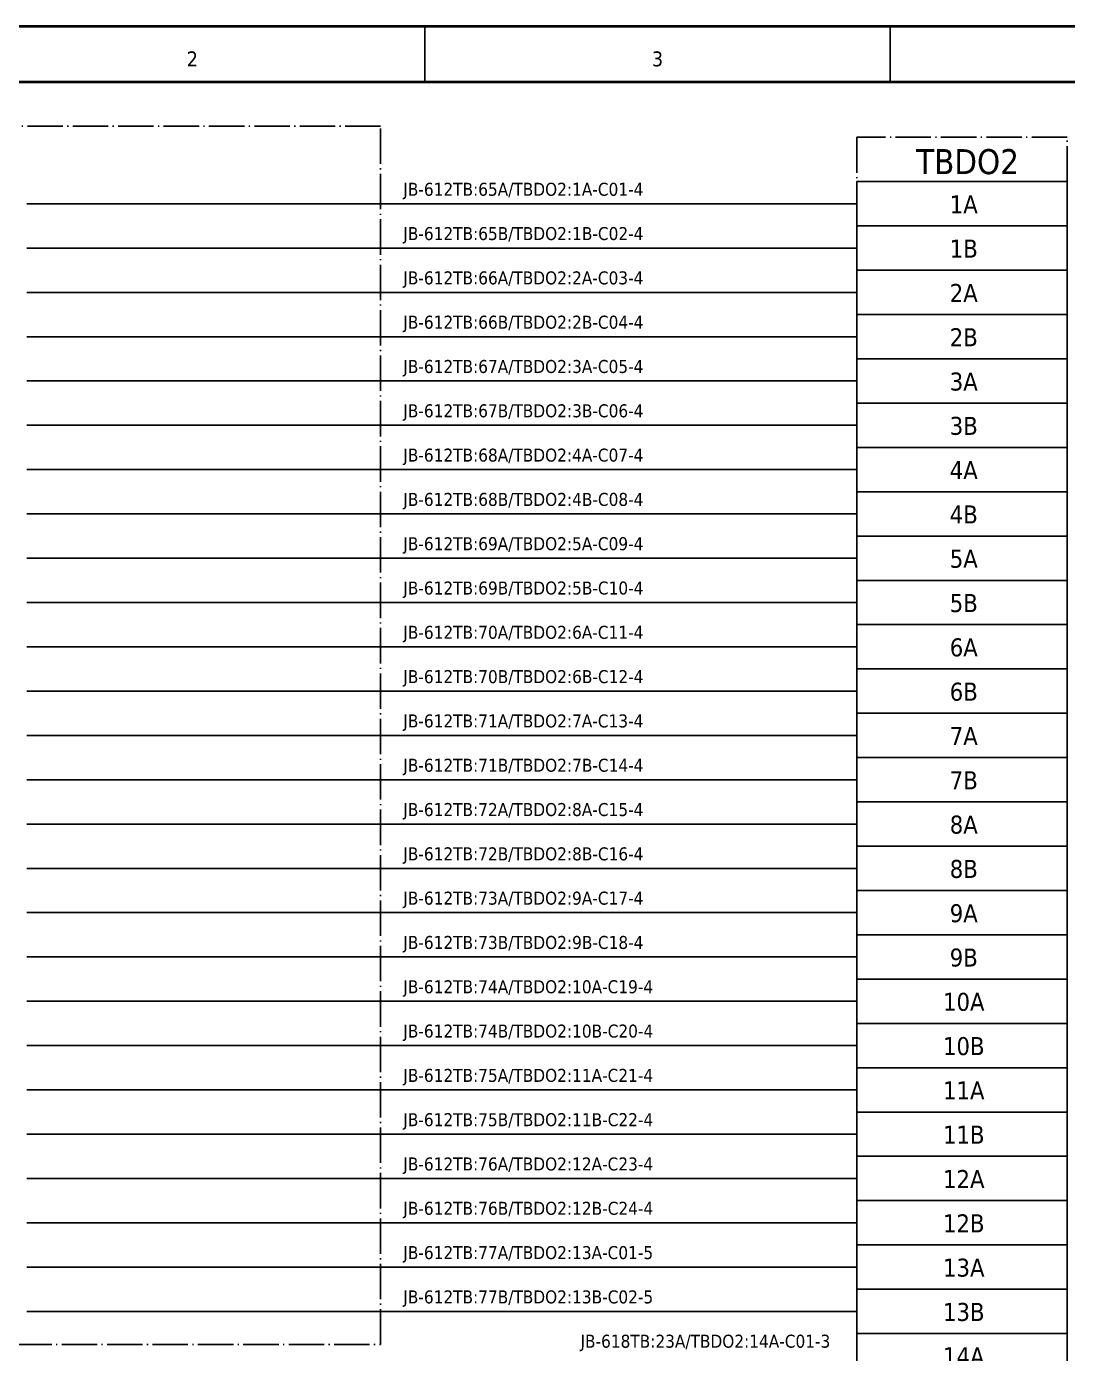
# Model space of a CAD drawing. Header units: millimetres. Extents: x 0 to 1792788, y -13 to 262234.
# Drawn here: x 90 to 184, y 177.2 to 297 of the extents above; entities that cross this region are included whole.
import ezdxf
from ezdxf.enums import TextEntityAlignment as Align

# ---------------------------------------------------------------- set-up
doc = ezdxf.new("R2010")
doc.units = ezdxf.units.MM
doc.linetypes.add('EPL_DASHDOT', pattern=[1, 0.8, -0.1, 0, -0.1])
for name, color, linetype, lineweight in [('EPLAN108', 5, 'Continuous', 35), ('EPLAN201', 7, 'Continuous', 35), ('EPLAN300', 5, 'Continuous', 25), ('EPLAN307', 134, 'EPL_DASHDOT', 25), ('EPLAN311', 7, 'Continuous', 25), ('EPLAN400', 5, 'Continuous', 35), ('EPLAN405', 7, 'Continuous', 25), ('EPLAN421', 5, 'Continuous', 35), ('EPLAN433', 251, 'Continuous', 35), ('EPLAN451', 7, 'Continuous', 35), ('EPLAN452', 7, 'Continuous', 35), ('EPLAN453', 7, 'Continuous', 35), ('EPLAN500', 7, 'Continuous', 35), ('EPLAN501', 7, 'Continuous', 35), ('EPLAN502', 7, 'Continuous', 35), ('EPLAN503', 7, 'Continuous', 35), ('EPLAN504', 7, 'Continuous', 35)]:
    doc.layers.add(name, color=color, linetype=linetype, lineweight=lineweight)
doc.styles.add('Tahoma', font='')
doc.styles.get('Tahoma').set_extended_font_data('Tahoma')

# ---------------------------------------------------------------- blocks, each defined once
blk = doc.blocks.new('EPLFRAME')
at = {"layer": 'EPLAN201', "linetype": 'Continuous', "lineweight": 25, "ltscale": 4}
for p, q in [((126, 297), (126, 292)), ((168, 297), (168, 292))]:
    blk.add_line(p, q, dxfattribs=at)
at = {"layer": 'EPLAN201', "linetype": 'Continuous', "lineweight": 35, "ltscale": 4}
blk.add_line((0, 292), (420, 292), dxfattribs=at)
blk.add_lwpolyline([(0, 0), (420, 0), (420, 297), (0, 297)], close=True, dxfattribs=at)
at = {"layer": 'EPLAN451', "color": 7, "style": 'Tahoma'}
for tag, p, height in [('14_10014', (101, 12), 2.26), ('14_10015', (185, 12), 2.26), ('14_10011', (101, 5), 2.26), ('14_10013', (332, 5), 1.63), ('14_10151', (73, 1), 1.63), ('14_10300', (415, 1), 1.63)]:
    blk.add_attdef(tag, p, '', height=height, dxfattribs=at)
blk.add_attdef('4_25020', text='', height=1.63, dxfattribs=at).set_placement((413, 1), align=Align.RIGHT)
at = {"layer": 'EPLAN452', "color": 7, "style": 'Tahoma'}
for tag, p, height in [('4_11041', (1, 17), 2.26), ('4_11071[1]', (1, 13), 1.63), ('4_11074[1]', (21, 13), 1.63), ('4_11070[1]', (41, 13), 1.63), ('4_11024', (73, 13), 1.63), ('4_20132_1001', (374, 13), 1.63), ('4_11011', (231, 12), 2.26), ('4_11030', (301, 12), 2.26), ('4_11071[2]', (1, 9), 1.63), ('4_11074[2]', (21, 9), 1.63), ('4_11070[2]', (41, 9), 1.63), ('4_11022', (73, 9), 1.63), ('4_20134_1001', (374, 9), 1.63), ('4_11071[3]', (1, 5), 1.63), ('4_11074[3]', (21, 5), 1.63), ('4_11070[3]', (41, 5), 1.63), ('4_11080', (73, 5), 1.63), ('4_11059', (301, 5), 1.63)]:
    blk.add_attdef(tag, p, '', height=height, dxfattribs=at)
for tag, height, p in [('4_11040', 2.26, (419, 17)), ('4_11000', 1.63, (419, 5)), ('4_11085', 1.63, (141, 1)), ('4_11086', 1.63, (183, 1))]:
    blk.add_attdef(tag, text='', height=height, dxfattribs=at).set_placement(p, align=Align.RIGHT)
at = {"layer": 'EPLAN453', "color": 7, "style": 'Tahoma'}
for tag, p in [('53_19005_1', (21, 293)), ('53_19005', (63, 293)), ('53_19005_8', (105, 293)), ('53_19005_6', (147, 293)), ('53_19005_7', (189, 293)), ('53_19005_9', (231, 293)), ('53_19005_3', (273, 293)), ('53_19005_2', (315, 293)), ('53_19005_4', (357, 293)), ('53_19005_5', (399, 293))]:
    blk.add_attdef(tag, text='', height=1.35, dxfattribs=at).set_placement(p, align=Align.BOTTOM_CENTER)
blk = doc.blocks.new('EPLSYM_LibrarySPECIAL_en_US_Symbol427_Variant5_Placement1')
at = {"layer": 'EPLAN421', "color": 5, "style": 'Tahoma'}
for tag, p in [('17_20029[1]', (-0.9525, 3.335)), ('17_20029[2]', (20.0025, 3.335))]:
    blk.add_attdef(tag, text='', height=1.1739, dxfattribs=at).set_placement(p, align=Align.BOTTOM_RIGHT)
at = {"layer": 'EPLAN433', "color": 251, "style": 'Tahoma'}
blk.add_attdef('17_20406_1', text='', height=1.6254, dxfattribs=at).set_placement((0.9525, 1.5875), align=Align.BOTTOM_RIGHT)
blk.add_attdef('17_20406', text='', height=1.6254, dxfattribs=at).set_placement((0.9525, 1.5875), align=Align.BOTTOM_LEFT)
blk = doc.blocks.new('EPLSYM_LibrarySPECIAL_en_US_Symbol427_Variant5_Placement1_1')
at = {"layer": 'EPLAN421', "color": 5, "style": 'Tahoma'}
for tag, p in [('17_20029[1]', (-0.9525, 3.335)), ('17_20029[2]', (20.0025, 3.335))]:
    blk.add_attdef(tag, text='', height=1.1739, dxfattribs=at).set_placement(p, align=Align.BOTTOM_RIGHT)
at = {"layer": 'EPLAN433', "color": 251, "style": 'Tahoma'}
blk.add_attdef('17_20406_1', text='', height=1.6254, dxfattribs=at).set_placement((0.9525, 1.5875), align=Align.BOTTOM_RIGHT)
blk.add_attdef('17_20406', text='', height=1.6254, dxfattribs=at).set_placement((0.9525, 1.5875), align=Align.BOTTOM_LEFT)
blk = doc.blocks.new('EPLSYM_LibrarySPECIAL_en_US_Symbol427_Variant5_Placement1_2')
at = {"layer": 'EPLAN421', "color": 5, "style": 'Tahoma'}
for tag, p in [('17_20029[1]', (-0.9525, 3.335)), ('17_20029[2]', (20.0025, 3.335))]:
    blk.add_attdef(tag, text='', height=1.1739, dxfattribs=at).set_placement(p, align=Align.BOTTOM_RIGHT)
at = {"layer": 'EPLAN433', "color": 251, "style": 'Tahoma'}
blk.add_attdef('17_20406_1', text='', height=1.6254, dxfattribs=at).set_placement((0.9525, 1.5875), align=Align.BOTTOM_RIGHT)
blk.add_attdef('17_20406', text='', height=1.6254, dxfattribs=at).set_placement((0.9525, 1.5875), align=Align.BOTTOM_LEFT)
blk = doc.blocks.new('EPLSYM_LibrarySPECIAL_en_US_Symbol427_Variant5_Placement1_3')
at = {"layer": 'EPLAN421', "color": 5, "style": 'Tahoma'}
for tag, p in [('17_20029[1]', (-0.9525, 3.335)), ('17_20029[2]', (20.0025, 3.335))]:
    blk.add_attdef(tag, text='', height=1.1739, dxfattribs=at).set_placement(p, align=Align.BOTTOM_RIGHT)
at = {"layer": 'EPLAN433', "color": 251, "style": 'Tahoma'}
blk.add_attdef('17_20406_1', text='', height=1.6254, dxfattribs=at).set_placement((0.9525, 1.5875), align=Align.BOTTOM_RIGHT)
blk.add_attdef('17_20406', text='', height=1.6254, dxfattribs=at).set_placement((0.9525, 1.5875), align=Align.BOTTOM_LEFT)
blk = doc.blocks.new('EPLSYM_LibrarySPECIAL_en_US_Symbol427_Variant5_Placement1_4')
at = {"layer": 'EPLAN421', "color": 5, "style": 'Tahoma'}
for tag, p in [('17_20029[1]', (-0.9525, 3.335)), ('17_20029[2]', (20.0025, 3.335))]:
    blk.add_attdef(tag, text='', height=1.1739, dxfattribs=at).set_placement(p, align=Align.BOTTOM_RIGHT)
at = {"layer": 'EPLAN433', "color": 251, "style": 'Tahoma'}
blk.add_attdef('17_20406_1', text='', height=1.6254, dxfattribs=at).set_placement((0.9525, 1.5875), align=Align.BOTTOM_RIGHT)
blk.add_attdef('17_20406', text='', height=1.6254, dxfattribs=at).set_placement((0.9525, 1.5875), align=Align.BOTTOM_LEFT)
blk = doc.blocks.new('EPLSYM_LibrarySPECIAL_en_US_Symbol427_Variant5_Placement1_5')
at = {"layer": 'EPLAN421', "color": 5, "style": 'Tahoma'}
for tag, p in [('17_20029[1]', (-0.9525, 3.335)), ('17_20029[2]', (20.0025, 3.335))]:
    blk.add_attdef(tag, text='', height=1.1739, dxfattribs=at).set_placement(p, align=Align.BOTTOM_RIGHT)
at = {"layer": 'EPLAN433', "color": 251, "style": 'Tahoma'}
blk.add_attdef('17_20406_1', text='', height=1.6254, dxfattribs=at).set_placement((0.9525, 1.5875), align=Align.BOTTOM_RIGHT)
blk.add_attdef('17_20406', text='', height=1.6254, dxfattribs=at).set_placement((0.9525, 1.5875), align=Align.BOTTOM_LEFT)
blk = doc.blocks.new('EPLSYM_LibrarySPECIAL_en_US_Symbol427_Variant5_Placement1_6')
at = {"layer": 'EPLAN421', "color": 5, "style": 'Tahoma'}
for tag, p in [('17_20029[1]', (-0.9525, 3.335)), ('17_20029[2]', (20.0025, 3.335))]:
    blk.add_attdef(tag, text='', height=1.1739, dxfattribs=at).set_placement(p, align=Align.BOTTOM_RIGHT)
at = {"layer": 'EPLAN433', "color": 251, "style": 'Tahoma'}
blk.add_attdef('17_20406_1', text='', height=1.6254, dxfattribs=at).set_placement((0.9525, 1.5875), align=Align.BOTTOM_RIGHT)
blk.add_attdef('17_20406', text='', height=1.6254, dxfattribs=at).set_placement((0.9525, 1.5875), align=Align.BOTTOM_LEFT)
blk = doc.blocks.new('EPLSYM_LibrarySPECIAL_en_US_Symbol427_Variant5_Placement1_7')
at = {"layer": 'EPLAN421', "color": 5, "style": 'Tahoma'}
for tag, p in [('17_20029[1]', (-0.9525, 3.335)), ('17_20029[2]', (20.0025, 3.335))]:
    blk.add_attdef(tag, text='', height=1.1739, dxfattribs=at).set_placement(p, align=Align.BOTTOM_RIGHT)
at = {"layer": 'EPLAN433', "color": 251, "style": 'Tahoma'}
blk.add_attdef('17_20406_1', text='', height=1.6254, dxfattribs=at).set_placement((0.9525, 1.5875), align=Align.BOTTOM_RIGHT)
blk.add_attdef('17_20406', text='', height=1.6254, dxfattribs=at).set_placement((0.9525, 1.5875), align=Align.BOTTOM_LEFT)
blk = doc.blocks.new('EPLSYM_LibrarySPECIAL_en_US_Symbol427_Variant5_Placement1_8')
at = {"layer": 'EPLAN421', "color": 5, "style": 'Tahoma'}
for tag, p in [('17_20029[1]', (-0.9525, 3.335)), ('17_20029[2]', (20.0025, 3.335))]:
    blk.add_attdef(tag, text='', height=1.1739, dxfattribs=at).set_placement(p, align=Align.BOTTOM_RIGHT)
at = {"layer": 'EPLAN433', "color": 251, "style": 'Tahoma'}
blk.add_attdef('17_20406_1', text='', height=1.6254, dxfattribs=at).set_placement((0.9525, 1.5875), align=Align.BOTTOM_RIGHT)
blk.add_attdef('17_20406', text='', height=1.6254, dxfattribs=at).set_placement((0.9525, 1.5875), align=Align.BOTTOM_LEFT)
blk = doc.blocks.new('EPLSYM_LibrarySPECIAL_en_US_Symbol427_Variant5_Placement1_9')
at = {"layer": 'EPLAN421', "color": 5, "style": 'Tahoma'}
for tag, p in [('17_20029[1]', (-0.9525, 3.335)), ('17_20029[2]', (20.0025, 3.335))]:
    blk.add_attdef(tag, text='', height=1.1739, dxfattribs=at).set_placement(p, align=Align.BOTTOM_RIGHT)
at = {"layer": 'EPLAN433', "color": 251, "style": 'Tahoma'}
blk.add_attdef('17_20406_1', text='', height=1.6254, dxfattribs=at).set_placement((0.9525, 1.5875), align=Align.BOTTOM_RIGHT)
blk.add_attdef('17_20406', text='', height=1.6254, dxfattribs=at).set_placement((0.9525, 1.5875), align=Align.BOTTOM_LEFT)
blk = doc.blocks.new('EPLSYM_LibrarySPECIAL_en_US_Symbol427_Variant5_Placement1_10')
at = {"layer": 'EPLAN421', "color": 5, "style": 'Tahoma'}
for tag, p in [('17_20029[1]', (-0.9525, 3.335)), ('17_20029[2]', (20.0025, 3.335))]:
    blk.add_attdef(tag, text='', height=1.1739, dxfattribs=at).set_placement(p, align=Align.BOTTOM_RIGHT)
at = {"layer": 'EPLAN433', "color": 251, "style": 'Tahoma'}
blk.add_attdef('17_20406_1', text='', height=1.6254, dxfattribs=at).set_placement((0.9525, 1.5875), align=Align.BOTTOM_RIGHT)
blk.add_attdef('17_20406', text='', height=1.6254, dxfattribs=at).set_placement((0.9525, 1.5875), align=Align.BOTTOM_LEFT)
blk = doc.blocks.new('EPLSYM_LibrarySPECIAL_en_US_Symbol427_Variant5_Placement1_11')
at = {"layer": 'EPLAN421', "color": 5, "style": 'Tahoma'}
for tag, p in [('17_20029[1]', (-0.9525, 3.335)), ('17_20029[2]', (20.0025, 3.335))]:
    blk.add_attdef(tag, text='', height=1.1739, dxfattribs=at).set_placement(p, align=Align.BOTTOM_RIGHT)
at = {"layer": 'EPLAN433', "color": 251, "style": 'Tahoma'}
blk.add_attdef('17_20406_1', text='', height=1.6254, dxfattribs=at).set_placement((0.9525, 1.5875), align=Align.BOTTOM_RIGHT)
blk.add_attdef('17_20406', text='', height=1.6254, dxfattribs=at).set_placement((0.9525, 1.5875), align=Align.BOTTOM_LEFT)
blk = doc.blocks.new('EPLSYM_LibrarySPECIAL_en_US_Symbol427_Variant5_Placement1_12')
at = {"layer": 'EPLAN421', "color": 5, "style": 'Tahoma'}
for tag, p in [('17_20029[1]', (-0.9525, 3.335)), ('17_20029[2]', (20.0025, 3.335))]:
    blk.add_attdef(tag, text='', height=1.1739, dxfattribs=at).set_placement(p, align=Align.BOTTOM_RIGHT)
at = {"layer": 'EPLAN433', "color": 251, "style": 'Tahoma'}
blk.add_attdef('17_20406_1', text='', height=1.6254, dxfattribs=at).set_placement((0.9525, 1.5875), align=Align.BOTTOM_RIGHT)
blk.add_attdef('17_20406', text='', height=1.6254, dxfattribs=at).set_placement((0.9525, 1.5875), align=Align.BOTTOM_LEFT)
blk = doc.blocks.new('EPLSYM_LibrarySPECIAL_en_US_Symbol427_Variant5_Placement1_13')
at = {"layer": 'EPLAN421', "color": 5, "style": 'Tahoma'}
for tag, p in [('17_20029[1]', (-0.9525, 3.335)), ('17_20029[2]', (20.0025, 3.335))]:
    blk.add_attdef(tag, text='', height=1.1739, dxfattribs=at).set_placement(p, align=Align.BOTTOM_RIGHT)
at = {"layer": 'EPLAN433', "color": 251, "style": 'Tahoma'}
blk.add_attdef('17_20406_1', text='', height=1.6254, dxfattribs=at).set_placement((0.9525, 1.5875), align=Align.BOTTOM_RIGHT)
blk.add_attdef('17_20406', text='', height=1.6254, dxfattribs=at).set_placement((0.9525, 1.5875), align=Align.BOTTOM_LEFT)
blk = doc.blocks.new('EPLSYM_LibrarySPECIAL_en_US_Symbol427_Variant5_Placement1_14')
at = {"layer": 'EPLAN421', "color": 5, "style": 'Tahoma'}
for tag, p in [('17_20029[1]', (-0.9525, 3.335)), ('17_20029[2]', (20.0025, 3.335))]:
    blk.add_attdef(tag, text='', height=1.1739, dxfattribs=at).set_placement(p, align=Align.BOTTOM_RIGHT)
at = {"layer": 'EPLAN433', "color": 251, "style": 'Tahoma'}
blk.add_attdef('17_20406_1', text='', height=1.6254, dxfattribs=at).set_placement((0.9525, 1.5875), align=Align.BOTTOM_RIGHT)
blk.add_attdef('17_20406', text='', height=1.6254, dxfattribs=at).set_placement((0.9525, 1.5875), align=Align.BOTTOM_LEFT)
blk = doc.blocks.new('EPLSYM_LibrarySPECIAL_en_US_Symbol427_Variant5_Placement1_15')
at = {"layer": 'EPLAN421', "color": 5, "style": 'Tahoma'}
for tag, p in [('17_20029[1]', (-0.9525, 3.335)), ('17_20029[2]', (20.0025, 3.335))]:
    blk.add_attdef(tag, text='', height=1.1739, dxfattribs=at).set_placement(p, align=Align.BOTTOM_RIGHT)
at = {"layer": 'EPLAN433', "color": 251, "style": 'Tahoma'}
blk.add_attdef('17_20406_1', text='', height=1.6254, dxfattribs=at).set_placement((0.9525, 1.5875), align=Align.BOTTOM_RIGHT)
blk.add_attdef('17_20406', text='', height=1.6254, dxfattribs=at).set_placement((0.9525, 1.5875), align=Align.BOTTOM_LEFT)
blk = doc.blocks.new('EPLSYM_LibrarySPECIAL_en_US_Symbol427_Variant5_Placement1_16')
at = {"layer": 'EPLAN421', "color": 5, "style": 'Tahoma'}
for tag, p in [('17_20029[1]', (-0.9525, 3.335)), ('17_20029[2]', (20.0025, 3.335))]:
    blk.add_attdef(tag, text='', height=1.1739, dxfattribs=at).set_placement(p, align=Align.BOTTOM_RIGHT)
at = {"layer": 'EPLAN433', "color": 251, "style": 'Tahoma'}
blk.add_attdef('17_20406_1', text='', height=1.6254, dxfattribs=at).set_placement((0.9525, 1.5875), align=Align.BOTTOM_RIGHT)
blk.add_attdef('17_20406', text='', height=1.6254, dxfattribs=at).set_placement((0.9525, 1.5875), align=Align.BOTTOM_LEFT)
blk = doc.blocks.new('EPLSYM_LibrarySPECIAL_en_US_Symbol427_Variant5_Placement1_17')
at = {"layer": 'EPLAN421', "color": 5, "style": 'Tahoma'}
for tag, p in [('17_20029[1]', (-0.9525, 3.335)), ('17_20029[2]', (20.0025, 3.335))]:
    blk.add_attdef(tag, text='', height=1.1739, dxfattribs=at).set_placement(p, align=Align.BOTTOM_RIGHT)
at = {"layer": 'EPLAN433', "color": 251, "style": 'Tahoma'}
blk.add_attdef('17_20406_1', text='', height=1.6254, dxfattribs=at).set_placement((0.9525, 1.5875), align=Align.BOTTOM_RIGHT)
blk.add_attdef('17_20406', text='', height=1.6254, dxfattribs=at).set_placement((0.9525, 1.5875), align=Align.BOTTOM_LEFT)
blk = doc.blocks.new('EPLSYM_LibrarySPECIAL_en_US_Symbol427_Variant5_Placement1_18')
at = {"layer": 'EPLAN421', "color": 5, "style": 'Tahoma'}
for tag, p in [('17_20029[1]', (-0.9525, 3.335)), ('17_20029[2]', (20.0025, 3.335))]:
    blk.add_attdef(tag, text='', height=1.1739, dxfattribs=at).set_placement(p, align=Align.BOTTOM_RIGHT)
at = {"layer": 'EPLAN433', "color": 251, "style": 'Tahoma'}
blk.add_attdef('17_20406_1', text='', height=1.6254, dxfattribs=at).set_placement((0.9525, 1.5875), align=Align.BOTTOM_RIGHT)
blk.add_attdef('17_20406', text='', height=1.6254, dxfattribs=at).set_placement((0.9525, 1.5875), align=Align.BOTTOM_LEFT)
blk = doc.blocks.new('EPLSYM_LibrarySPECIAL_en_US_Symbol427_Variant5_Placement1_19')
at = {"layer": 'EPLAN421', "color": 5, "style": 'Tahoma'}
for tag, p in [('17_20029[1]', (-0.9525, 3.335)), ('17_20029[2]', (20.0025, 3.335))]:
    blk.add_attdef(tag, text='', height=1.1739, dxfattribs=at).set_placement(p, align=Align.BOTTOM_RIGHT)
at = {"layer": 'EPLAN433', "color": 251, "style": 'Tahoma'}
blk.add_attdef('17_20406_1', text='', height=1.6254, dxfattribs=at).set_placement((0.9525, 1.5875), align=Align.BOTTOM_RIGHT)
blk.add_attdef('17_20406', text='', height=1.6254, dxfattribs=at).set_placement((0.9525, 1.5875), align=Align.BOTTOM_LEFT)
blk = doc.blocks.new('EPLSYM_LibrarySPECIAL_en_US_Symbol427_Variant5_Placement1_20')
at = {"layer": 'EPLAN421', "color": 5, "style": 'Tahoma'}
for tag, p in [('17_20029[1]', (-0.9525, 3.335)), ('17_20029[2]', (20.0025, 3.335))]:
    blk.add_attdef(tag, text='', height=1.1739, dxfattribs=at).set_placement(p, align=Align.BOTTOM_RIGHT)
at = {"layer": 'EPLAN433', "color": 251, "style": 'Tahoma'}
blk.add_attdef('17_20406_1', text='', height=1.6254, dxfattribs=at).set_placement((0.9525, 1.5875), align=Align.BOTTOM_RIGHT)
blk.add_attdef('17_20406', text='', height=1.6254, dxfattribs=at).set_placement((0.9525, 1.5875), align=Align.BOTTOM_LEFT)
blk = doc.blocks.new('EPLSYM_LibrarySPECIAL_en_US_Symbol427_Variant5_Placement1_21')
at = {"layer": 'EPLAN421', "color": 5, "style": 'Tahoma'}
for tag, p in [('17_20029[1]', (-0.9525, 3.335)), ('17_20029[2]', (20.0025, 3.335))]:
    blk.add_attdef(tag, text='', height=1.1739, dxfattribs=at).set_placement(p, align=Align.BOTTOM_RIGHT)
at = {"layer": 'EPLAN433', "color": 251, "style": 'Tahoma'}
blk.add_attdef('17_20406_1', text='', height=1.6254, dxfattribs=at).set_placement((0.9525, 1.5875), align=Align.BOTTOM_RIGHT)
blk.add_attdef('17_20406', text='', height=1.6254, dxfattribs=at).set_placement((0.9525, 1.5875), align=Align.BOTTOM_LEFT)
blk = doc.blocks.new('EPLSYM_LibrarySPECIAL_en_US_Symbol427_Variant5_Placement1_22')
at = {"layer": 'EPLAN421', "color": 5, "style": 'Tahoma'}
for tag, p in [('17_20029[1]', (-0.9525, 3.335)), ('17_20029[2]', (20.0025, 3.335))]:
    blk.add_attdef(tag, text='', height=1.1739, dxfattribs=at).set_placement(p, align=Align.BOTTOM_RIGHT)
at = {"layer": 'EPLAN433', "color": 251, "style": 'Tahoma'}
blk.add_attdef('17_20406_1', text='', height=1.6254, dxfattribs=at).set_placement((0.9525, 1.5875), align=Align.BOTTOM_RIGHT)
blk.add_attdef('17_20406', text='', height=1.6254, dxfattribs=at).set_placement((0.9525, 1.5875), align=Align.BOTTOM_LEFT)
blk = doc.blocks.new('EPLSYM_LibrarySPECIAL_en_US_Symbol427_Variant5_Placement1_23')
at = {"layer": 'EPLAN421', "color": 5, "style": 'Tahoma'}
for tag, p in [('17_20029[1]', (-0.9525, 3.335)), ('17_20029[2]', (20.0025, 3.335))]:
    blk.add_attdef(tag, text='', height=1.1739, dxfattribs=at).set_placement(p, align=Align.BOTTOM_RIGHT)
at = {"layer": 'EPLAN433', "color": 251, "style": 'Tahoma'}
blk.add_attdef('17_20406_1', text='', height=1.6254, dxfattribs=at).set_placement((0.9525, 1.5875), align=Align.BOTTOM_RIGHT)
blk.add_attdef('17_20406', text='', height=1.6254, dxfattribs=at).set_placement((0.9525, 1.5875), align=Align.BOTTOM_LEFT)
blk = doc.blocks.new('EPLSYM_LibrarySPECIAL_en_US_Symbol427_Variant5_Placement1_24')
at = {"layer": 'EPLAN421', "color": 5, "style": 'Tahoma'}
for tag, p in [('17_20029[1]', (-0.9525, 3.335)), ('17_20029[2]', (20.0025, 3.335))]:
    blk.add_attdef(tag, text='', height=1.1739, dxfattribs=at).set_placement(p, align=Align.BOTTOM_RIGHT)
at = {"layer": 'EPLAN433', "color": 251, "style": 'Tahoma'}
blk.add_attdef('17_20406_1', text='', height=1.6254, dxfattribs=at).set_placement((0.9525, 1.5875), align=Align.BOTTOM_RIGHT)
blk.add_attdef('17_20406', text='', height=1.6254, dxfattribs=at).set_placement((0.9525, 1.5875), align=Align.BOTTOM_LEFT)
blk = doc.blocks.new('EPLSYM_LibrarySPECIAL_en_US_Symbol427_Variant5_Placement1_25')
at = {"layer": 'EPLAN421', "color": 5, "style": 'Tahoma'}
for tag, p in [('17_20029[1]', (-0.9525, 3.335)), ('17_20029[2]', (20.0025, 3.335))]:
    blk.add_attdef(tag, text='', height=1.1739, dxfattribs=at).set_placement(p, align=Align.BOTTOM_RIGHT)
at = {"layer": 'EPLAN433', "color": 251, "style": 'Tahoma'}
blk.add_attdef('17_20406_1', text='', height=1.6254, dxfattribs=at).set_placement((0.9525, 1.5875), align=Align.BOTTOM_RIGHT)
blk.add_attdef('17_20406', text='', height=1.6254, dxfattribs=at).set_placement((0.9525, 1.5875), align=Align.BOTTOM_LEFT)
blk = doc.blocks.new('EPLSYM_LibrarySPECIAL_en_US_Symbol427_Variant5_Placement1_26')
at = {"layer": 'EPLAN421', "color": 5, "style": 'Tahoma'}
for tag, p in [('17_20029[1]', (-0.9525, 3.335)), ('17_20029[2]', (20.0025, 3.335))]:
    blk.add_attdef(tag, text='', height=1.1739, dxfattribs=at).set_placement(p, align=Align.BOTTOM_RIGHT)
at = {"layer": 'EPLAN433', "color": 251, "style": 'Tahoma'}
blk.add_attdef('17_20406_1', text='', height=1.6254, dxfattribs=at).set_placement((0.9525, 1.5875), align=Align.BOTTOM_RIGHT)
blk.add_attdef('17_20406', text='', height=1.6254, dxfattribs=at).set_placement((0.9525, 1.5875), align=Align.BOTTOM_LEFT)
blk = doc.blocks.new('EPLSYM_LibrarySPECIAL_Symbol308_Variant0_Placement0')
at = {"layer": 'EPLAN405', "color": 7, "style": 'Tahoma'}
for tag, p in [('17_31011', (1.5, 6.35)), ('17_31002', (1.5, 0.5))]:
    blk.add_attdef(tag, text='', height=1.17, dxfattribs=at).set_placement(p, align=Align.BOTTOM_LEFT)
for tag, p in [('17_31004', (1.5, 4.4)), ('17_31003', (1.5, 2.45))]:
    blk.add_attdef(tag, p, '', height=1.17, dxfattribs=at)
blk = doc.blocks.new('EPLSYM_LibrarySPECIAL_Symbol2_Variant0_Placement1_54')
at = {"layer": 'EPLAN307', "lineweight": 25, "ltscale": 4}
blk.add_lwpolyline([(0, -110), (119, -110), (119, 0), (0, 0)], close=True, dxfattribs=at)
at = {"layer": 'EPLAN400', "color": 5, "style": 'Tahoma'}
blk.add_attdef('88_20010', text='', height=2.2575, dxfattribs=at).set_placement((-1.5, -0.9515), align=Align.TOP_RIGHT)
at = {"layer": 'EPLAN500', "color": 7, "style": 'Tahoma'}
blk.add_attdef('88_20027', text='', height=1.6254, dxfattribs=at).set_placement((-1.5, -4.57508), align=Align.TOP_RIGHT)
at = {"layer": 'EPLAN501', "color": 7, "style": 'Tahoma'}
blk.add_attdef('88_20011', text='', height=1.6254, dxfattribs=at).set_placement((-1.5, -9.97508), align=Align.TOP_RIGHT)
at = {"layer": 'EPLAN502', "color": 7, "style": 'Tahoma'}
blk.add_attdef('88_20025', text='', height=1.6254, dxfattribs=at).set_placement((-1.5, -12.67508), align=Align.TOP_RIGHT)
at = {"layer": 'EPLAN503', "color": 7, "style": 'Tahoma'}
blk.add_attdef('88_20024', text='', height=1.6254, dxfattribs=at).set_placement((-1.5, -15.37508), align=Align.TOP_RIGHT)
at = {"layer": 'EPLAN504', "color": 7, "style": 'Tahoma'}
blk.add_attdef('88_20901[1]', text='', height=1.6254, dxfattribs=at).set_placement((-1.5, -7.27508), align=Align.TOP_RIGHT)
blk = doc.blocks.new('EPLSYM_LibrarySPECIAL_Symbol2_Variant0_Placement1_55')
at = {"layer": 'EPLAN307', "lineweight": 25, "ltscale": 4}
blk.add_lwpolyline([(0, -78), (119, -78), (119, 0), (0, 0)], close=True, dxfattribs=at)
at = {"layer": 'EPLAN400', "color": 5, "style": 'Tahoma'}
blk.add_attdef('88_20010', text='', height=2.2575, dxfattribs=at).set_placement((-1.5, -0.9515), align=Align.TOP_RIGHT)
at = {"layer": 'EPLAN500', "color": 7, "style": 'Tahoma'}
blk.add_attdef('88_20027', text='', height=1.6254, dxfattribs=at).set_placement((-1.5, -4.57508), align=Align.TOP_RIGHT)
at = {"layer": 'EPLAN501', "color": 7, "style": 'Tahoma'}
blk.add_attdef('88_20011', text='', height=1.6254, dxfattribs=at).set_placement((-1.5, -9.97508), align=Align.TOP_RIGHT)
at = {"layer": 'EPLAN502', "color": 7, "style": 'Tahoma'}
blk.add_attdef('88_20025', text='', height=1.6254, dxfattribs=at).set_placement((-1.5, -12.67508), align=Align.TOP_RIGHT)
at = {"layer": 'EPLAN503', "color": 7, "style": 'Tahoma'}
blk.add_attdef('88_20024', text='', height=1.6254, dxfattribs=at).set_placement((-1.5, -15.37508), align=Align.TOP_RIGHT)
at = {"layer": 'EPLAN504', "color": 7, "style": 'Tahoma'}
blk.add_attdef('88_20901[1]', text='', height=1.6254, dxfattribs=at).set_placement((-1.5, -7.27508), align=Align.TOP_RIGHT)

msp = doc.modelspace()

# ---------------------------------------------------------------- linework, layer by layer
at = {"layer": 'EPLAN300', "lineweight": 25, "ltscale": 4}
for points in [[(165, 279), (184, 279), (184, 283), (165, 283)], [(165, 275), (184, 275), (184, 279), (165, 279)], [(165, 271), (184, 271), (184, 275), (165, 275)], [(165, 267), (184, 267), (184, 271), (165, 271)], [(165, 263), (184, 263), (184, 267), (165, 267)], [(165, 259), (184, 259), (184, 263), (165, 263)], [(165, 255), (184, 255), (184, 259), (165, 259)], [(165, 251), (184, 251), (184, 255), (165, 255)], [(165, 247), (184, 247), (184, 251), (165, 251)], [(165, 243), (184, 243), (184, 247), (165, 247)], [(165, 239), (184, 239), (184, 243), (165, 243)], [(165, 235), (184, 235), (184, 239), (165, 239)], [(165, 231), (184, 231), (184, 235), (165, 235)], [(165, 227), (184, 227), (184, 231), (165, 231)], [(165, 223), (184, 223), (184, 227), (165, 227)], [(165, 219), (184, 219), (184, 223), (165, 223)], [(165, 215), (184, 215), (184, 219), (165, 219)], [(165, 211), (184, 211), (184, 215), (165, 215)], [(165, 207), (184, 207), (184, 211), (165, 211)], [(165, 203), (184, 203), (184, 207), (165, 207)], [(165, 199), (184, 199), (184, 203), (165, 203)], [(165, 195), (184, 195), (184, 199), (165, 199)], [(165, 191), (184, 191), (184, 195), (165, 195)], [(165, 187), (184, 187), (184, 191), (165, 191)], [(165, 183), (184, 183), (184, 187), (165, 187)], [(165, 179), (184, 179), (184, 183), (165, 183)], [(165, 175), (184, 175), (184, 179), (165, 179)]]:
    msp.add_lwpolyline(points, close=True, dxfattribs=at)
at = {"layer": 'EPLAN307', "lineweight": 25, "ltscale": 4}
msp.add_lwpolyline([(165, 283), (184, 283), (184, 287), (165, 287)], close=True, dxfattribs=at)
at = {"layer": 'EPLAN311', "color": 7, "ltscale": 4}
for p, q in [((165, 281), (90.05, 281)), ((165, 277), (90.05, 277)), ((165, 273), (90.05, 273)), ((165, 269), (90.05, 269)), ((165, 265), (90.05, 265)), ((165, 261), (90.05, 261)), ((165, 257), (90.05, 257)), ((165, 253), (90.05, 253)), ((165, 249), (90.05, 249)), ((165, 245), (90.05, 245)), ((165, 241), (90.05, 241)), ((165, 237), (90.05, 237)), ((165, 233), (90.05, 233)), ((165, 229), (90.05, 229)), ((165, 225), (90.05, 225)), ((165, 221), (90.05, 221)), ((165, 217), (90.05, 217)), ((165, 213), (90.05, 213)), ((165, 209), (90.05, 209)), ((165, 205), (90.05, 205)), ((165, 201), (90.05, 201)), ((165, 197), (90.05, 197)), ((165, 193), (90.05, 193)), ((165, 189), (90.05, 189)), ((165, 185), (90.05, 185)), ((165, 181), (90.05, 181))]:
    msp.add_line(p, q, dxfattribs=at)

# ---------------------------------------------------------------- block references
ref = msp.add_blockref('EPLFRAME', (0, 0))
ref.add_attrib('53_19005_6', '3', dxfattribs={"layer": 'EPLAN453', "color": 7, "height": 1.35, "style": 'Tahoma'}).set_placement((147, 293), align=Align.BOTTOM_CENTER)
ref.add_attrib('53_19005_8', '2', dxfattribs={"layer": 'EPLAN453', "color": 7, "height": 1.35, "style": 'Tahoma'}).set_placement((105, 293), align=Align.BOTTOM_CENTER)
ref = msp.add_blockref('EPLSYM_LibrarySPECIAL_Symbol2_Variant0_Placement1_54', (3, 288))
ref.add_attrib('88_20010', 'JB-612', dxfattribs={"layer": 'EPLAN400', "color": 5, "height": 2.257, "style": 'Tahoma'}).set_placement((16.61, 291.81), align=Align.TOP_RIGHT)
ref = msp.add_blockref('EPLSYM_LibrarySPECIAL_Symbol308_Variant0_Placement0', (124, 281))
ref.add_attrib('17_31011', 'JB-612TB:65A/TBDO2:1A-C01-4', dxfattribs={"layer": 'EPLAN405', "color": 7, "height": 1.1739, "style": 'Tahoma'}).set_placement((124.05, 281.37), align=Align.BOTTOM_LEFT)
ref = msp.add_blockref('EPLSYM_LibrarySPECIAL_en_US_Symbol427_Variant5_Placement1', (165, 281))
ref.add_attrib('17_20011', '1A', dxfattribs={"layer": 'EPLAN501', "color": 7, "height": 1.625, "style": 'Tahoma'}).set_placement((174.66, 279.65), align=Align.BOTTOM_CENTER)
ref = msp.add_blockref('EPLSYM_LibrarySPECIAL_Symbol308_Variant0_Placement0', (124, 277))
ref.add_attrib('17_31011', 'JB-612TB:65B/TBDO2:1B-C02-4', dxfattribs={"layer": 'EPLAN405', "color": 7, "height": 1.1739, "style": 'Tahoma'}).set_placement((124.05, 277.37), align=Align.BOTTOM_LEFT)
ref = msp.add_blockref('EPLSYM_LibrarySPECIAL_en_US_Symbol427_Variant5_Placement1_1', (165, 277))
ref.add_attrib('17_20011', '1B', dxfattribs={"layer": 'EPLAN501', "color": 7, "height": 1.625, "style": 'Tahoma'}).set_placement((174.66, 275.65), align=Align.BOTTOM_CENTER)
ref = msp.add_blockref('EPLSYM_LibrarySPECIAL_Symbol308_Variant0_Placement0', (124, 273))
ref.add_attrib('17_31011', 'JB-612TB:66A/TBDO2:2A-C03-4', dxfattribs={"layer": 'EPLAN405', "color": 7, "height": 1.1739, "style": 'Tahoma'}).set_placement((124.05, 273.37), align=Align.BOTTOM_LEFT)
ref = msp.add_blockref('EPLSYM_LibrarySPECIAL_en_US_Symbol427_Variant5_Placement1_2', (165, 273))
ref.add_attrib('17_20011', '2A', dxfattribs={"layer": 'EPLAN501', "color": 7, "height": 1.625, "style": 'Tahoma'}).set_placement((174.66, 271.65), align=Align.BOTTOM_CENTER)
ref = msp.add_blockref('EPLSYM_LibrarySPECIAL_Symbol308_Variant0_Placement0', (124, 269))
ref.add_attrib('17_31011', 'JB-612TB:66B/TBDO2:2B-C04-4', dxfattribs={"layer": 'EPLAN405', "color": 7, "height": 1.1739, "style": 'Tahoma'}).set_placement((124.05, 269.37), align=Align.BOTTOM_LEFT)
ref = msp.add_blockref('EPLSYM_LibrarySPECIAL_en_US_Symbol427_Variant5_Placement1_3', (165, 269))
ref.add_attrib('17_20011', '2B', dxfattribs={"layer": 'EPLAN501', "color": 7, "height": 1.625, "style": 'Tahoma'}).set_placement((174.66, 267.65), align=Align.BOTTOM_CENTER)
ref = msp.add_blockref('EPLSYM_LibrarySPECIAL_Symbol308_Variant0_Placement0', (124, 265))
ref.add_attrib('17_31011', 'JB-612TB:67A/TBDO2:3A-C05-4', dxfattribs={"layer": 'EPLAN405', "color": 7, "height": 1.1739, "style": 'Tahoma'}).set_placement((124.05, 265.37), align=Align.BOTTOM_LEFT)
ref = msp.add_blockref('EPLSYM_LibrarySPECIAL_en_US_Symbol427_Variant5_Placement1_4', (165, 265))
ref.add_attrib('17_20011', '3A', dxfattribs={"layer": 'EPLAN501', "color": 7, "height": 1.625, "style": 'Tahoma'}).set_placement((174.66, 263.65), align=Align.BOTTOM_CENTER)
ref = msp.add_blockref('EPLSYM_LibrarySPECIAL_Symbol308_Variant0_Placement0', (124, 261))
ref.add_attrib('17_31011', 'JB-612TB:67B/TBDO2:3B-C06-4', dxfattribs={"layer": 'EPLAN405', "color": 7, "height": 1.1739, "style": 'Tahoma'}).set_placement((124.05, 261.37), align=Align.BOTTOM_LEFT)
ref = msp.add_blockref('EPLSYM_LibrarySPECIAL_en_US_Symbol427_Variant5_Placement1_5', (165, 261))
ref.add_attrib('17_20011', '3B', dxfattribs={"layer": 'EPLAN501', "color": 7, "height": 1.625, "style": 'Tahoma'}).set_placement((174.66, 259.65), align=Align.BOTTOM_CENTER)
ref = msp.add_blockref('EPLSYM_LibrarySPECIAL_Symbol308_Variant0_Placement0', (124, 257))
ref.add_attrib('17_31011', 'JB-612TB:68A/TBDO2:4A-C07-4', dxfattribs={"layer": 'EPLAN405', "color": 7, "height": 1.1739, "style": 'Tahoma'}).set_placement((124.05, 257.37), align=Align.BOTTOM_LEFT)
ref = msp.add_blockref('EPLSYM_LibrarySPECIAL_en_US_Symbol427_Variant5_Placement1_6', (165, 257))
ref.add_attrib('17_20011', '4A', dxfattribs={"layer": 'EPLAN501', "color": 7, "height": 1.625, "style": 'Tahoma'}).set_placement((174.66, 255.65), align=Align.BOTTOM_CENTER)
ref = msp.add_blockref('EPLSYM_LibrarySPECIAL_Symbol308_Variant0_Placement0', (124, 253))
ref.add_attrib('17_31011', 'JB-612TB:68B/TBDO2:4B-C08-4', dxfattribs={"layer": 'EPLAN405', "color": 7, "height": 1.1739, "style": 'Tahoma'}).set_placement((124.05, 253.37), align=Align.BOTTOM_LEFT)
ref = msp.add_blockref('EPLSYM_LibrarySPECIAL_en_US_Symbol427_Variant5_Placement1_7', (165, 253))
ref.add_attrib('17_20011', '4B', dxfattribs={"layer": 'EPLAN501', "color": 7, "height": 1.625, "style": 'Tahoma'}).set_placement((174.66, 251.65), align=Align.BOTTOM_CENTER)
ref = msp.add_blockref('EPLSYM_LibrarySPECIAL_Symbol308_Variant0_Placement0', (124, 249))
ref.add_attrib('17_31011', 'JB-612TB:69A/TBDO2:5A-C09-4', dxfattribs={"layer": 'EPLAN405', "color": 7, "height": 1.1739, "style": 'Tahoma'}).set_placement((124.05, 249.37), align=Align.BOTTOM_LEFT)
ref = msp.add_blockref('EPLSYM_LibrarySPECIAL_en_US_Symbol427_Variant5_Placement1_8', (165, 249))
ref.add_attrib('17_20011', '5A', dxfattribs={"layer": 'EPLAN501', "color": 7, "height": 1.625, "style": 'Tahoma'}).set_placement((174.66, 247.65), align=Align.BOTTOM_CENTER)
ref = msp.add_blockref('EPLSYM_LibrarySPECIAL_Symbol308_Variant0_Placement0', (124, 245))
ref.add_attrib('17_31011', 'JB-612TB:69B/TBDO2:5B-C10-4', dxfattribs={"layer": 'EPLAN405', "color": 7, "height": 1.1739, "style": 'Tahoma'}).set_placement((124.05, 245.37), align=Align.BOTTOM_LEFT)
ref = msp.add_blockref('EPLSYM_LibrarySPECIAL_en_US_Symbol427_Variant5_Placement1_9', (165, 245))
ref.add_attrib('17_20011', '5B', dxfattribs={"layer": 'EPLAN501', "color": 7, "height": 1.625, "style": 'Tahoma'}).set_placement((174.66, 243.65), align=Align.BOTTOM_CENTER)
ref = msp.add_blockref('EPLSYM_LibrarySPECIAL_Symbol308_Variant0_Placement0', (124, 241))
ref.add_attrib('17_31011', 'JB-612TB:70A/TBDO2:6A-C11-4', dxfattribs={"layer": 'EPLAN405', "color": 7, "height": 1.1739, "style": 'Tahoma'}).set_placement((124.05, 241.37), align=Align.BOTTOM_LEFT)
ref = msp.add_blockref('EPLSYM_LibrarySPECIAL_en_US_Symbol427_Variant5_Placement1_10', (165, 241))
ref.add_attrib('17_20011', '6A', dxfattribs={"layer": 'EPLAN501', "color": 7, "height": 1.625, "style": 'Tahoma'}).set_placement((174.66, 239.65), align=Align.BOTTOM_CENTER)
ref = msp.add_blockref('EPLSYM_LibrarySPECIAL_Symbol308_Variant0_Placement0', (124, 237))
ref.add_attrib('17_31011', 'JB-612TB:70B/TBDO2:6B-C12-4', dxfattribs={"layer": 'EPLAN405', "color": 7, "height": 1.1739, "style": 'Tahoma'}).set_placement((124.05, 237.37), align=Align.BOTTOM_LEFT)
ref = msp.add_blockref('EPLSYM_LibrarySPECIAL_en_US_Symbol427_Variant5_Placement1_11', (165, 237))
ref.add_attrib('17_20011', '6B', dxfattribs={"layer": 'EPLAN501', "color": 7, "height": 1.625, "style": 'Tahoma'}).set_placement((174.66, 235.65), align=Align.BOTTOM_CENTER)
ref = msp.add_blockref('EPLSYM_LibrarySPECIAL_Symbol308_Variant0_Placement0', (124, 233))
ref.add_attrib('17_31011', 'JB-612TB:71A/TBDO2:7A-C13-4', dxfattribs={"layer": 'EPLAN405', "color": 7, "height": 1.1739, "style": 'Tahoma'}).set_placement((124.05, 233.37), align=Align.BOTTOM_LEFT)
ref = msp.add_blockref('EPLSYM_LibrarySPECIAL_en_US_Symbol427_Variant5_Placement1_12', (165, 233))
ref.add_attrib('17_20011', '7A', dxfattribs={"layer": 'EPLAN501', "color": 7, "height": 1.625, "style": 'Tahoma'}).set_placement((174.66, 231.65), align=Align.BOTTOM_CENTER)
ref = msp.add_blockref('EPLSYM_LibrarySPECIAL_Symbol308_Variant0_Placement0', (124, 229))
ref.add_attrib('17_31011', 'JB-612TB:71B/TBDO2:7B-C14-4', dxfattribs={"layer": 'EPLAN405', "color": 7, "height": 1.1739, "style": 'Tahoma'}).set_placement((124.05, 229.37), align=Align.BOTTOM_LEFT)
ref = msp.add_blockref('EPLSYM_LibrarySPECIAL_en_US_Symbol427_Variant5_Placement1_13', (165, 229))
ref.add_attrib('17_20011', '7B', dxfattribs={"layer": 'EPLAN501', "color": 7, "height": 1.625, "style": 'Tahoma'}).set_placement((174.66, 227.65), align=Align.BOTTOM_CENTER)
ref = msp.add_blockref('EPLSYM_LibrarySPECIAL_Symbol308_Variant0_Placement0', (124, 225))
ref.add_attrib('17_31011', 'JB-612TB:72A/TBDO2:8A-C15-4', dxfattribs={"layer": 'EPLAN405', "color": 7, "height": 1.1739, "style": 'Tahoma'}).set_placement((124.05, 225.37), align=Align.BOTTOM_LEFT)
ref = msp.add_blockref('EPLSYM_LibrarySPECIAL_en_US_Symbol427_Variant5_Placement1_14', (165, 225))
ref.add_attrib('17_20011', '8A', dxfattribs={"layer": 'EPLAN501', "color": 7, "height": 1.625, "style": 'Tahoma'}).set_placement((174.66, 223.65), align=Align.BOTTOM_CENTER)
ref = msp.add_blockref('EPLSYM_LibrarySPECIAL_Symbol308_Variant0_Placement0', (124, 221))
ref.add_attrib('17_31011', 'JB-612TB:72B/TBDO2:8B-C16-4', dxfattribs={"layer": 'EPLAN405', "color": 7, "height": 1.1739, "style": 'Tahoma'}).set_placement((124.05, 221.37), align=Align.BOTTOM_LEFT)
ref = msp.add_blockref('EPLSYM_LibrarySPECIAL_en_US_Symbol427_Variant5_Placement1_15', (165, 221))
ref.add_attrib('17_20011', '8B', dxfattribs={"layer": 'EPLAN501', "color": 7, "height": 1.625, "style": 'Tahoma'}).set_placement((174.66, 219.65), align=Align.BOTTOM_CENTER)
ref = msp.add_blockref('EPLSYM_LibrarySPECIAL_Symbol308_Variant0_Placement0', (124, 217))
ref.add_attrib('17_31011', 'JB-612TB:73A/TBDO2:9A-C17-4', dxfattribs={"layer": 'EPLAN405', "color": 7, "height": 1.1739, "style": 'Tahoma'}).set_placement((124.05, 217.37), align=Align.BOTTOM_LEFT)
ref = msp.add_blockref('EPLSYM_LibrarySPECIAL_en_US_Symbol427_Variant5_Placement1_16', (165, 217))
ref.add_attrib('17_20011', '9A', dxfattribs={"layer": 'EPLAN501', "color": 7, "height": 1.625, "style": 'Tahoma'}).set_placement((174.66, 215.65), align=Align.BOTTOM_CENTER)
ref = msp.add_blockref('EPLSYM_LibrarySPECIAL_Symbol308_Variant0_Placement0', (124, 213))
ref.add_attrib('17_31011', 'JB-612TB:73B/TBDO2:9B-C18-4', dxfattribs={"layer": 'EPLAN405', "color": 7, "height": 1.1739, "style": 'Tahoma'}).set_placement((124.05, 213.37), align=Align.BOTTOM_LEFT)
ref = msp.add_blockref('EPLSYM_LibrarySPECIAL_en_US_Symbol427_Variant5_Placement1_17', (165, 213))
ref.add_attrib('17_20011', '9B', dxfattribs={"layer": 'EPLAN501', "color": 7, "height": 1.625, "style": 'Tahoma'}).set_placement((174.66, 211.65), align=Align.BOTTOM_CENTER)
ref = msp.add_blockref('EPLSYM_LibrarySPECIAL_Symbol308_Variant0_Placement0', (124, 209))
ref.add_attrib('17_31011', 'JB-612TB:74A/TBDO2:10A-C19-4', dxfattribs={"layer": 'EPLAN405', "color": 7, "height": 1.1739, "style": 'Tahoma'}).set_placement((124.05, 209.37), align=Align.BOTTOM_LEFT)
ref = msp.add_blockref('EPLSYM_LibrarySPECIAL_en_US_Symbol427_Variant5_Placement1_18', (165, 209))
ref.add_attrib('17_20011', '10A', dxfattribs={"layer": 'EPLAN501', "color": 7, "height": 1.625, "style": 'Tahoma'}).set_placement((174.66, 207.65), align=Align.BOTTOM_CENTER)
ref = msp.add_blockref('EPLSYM_LibrarySPECIAL_Symbol308_Variant0_Placement0', (124, 205))
ref.add_attrib('17_31011', 'JB-612TB:74B/TBDO2:10B-C20-4', dxfattribs={"layer": 'EPLAN405', "color": 7, "height": 1.1739, "style": 'Tahoma'}).set_placement((124.05, 205.37), align=Align.BOTTOM_LEFT)
ref = msp.add_blockref('EPLSYM_LibrarySPECIAL_en_US_Symbol427_Variant5_Placement1_19', (165, 205))
ref.add_attrib('17_20011', '10B', dxfattribs={"layer": 'EPLAN501', "color": 7, "height": 1.625, "style": 'Tahoma'}).set_placement((174.66, 203.65), align=Align.BOTTOM_CENTER)
ref = msp.add_blockref('EPLSYM_LibrarySPECIAL_Symbol308_Variant0_Placement0', (124, 201))
ref.add_attrib('17_31011', 'JB-612TB:75A/TBDO2:11A-C21-4', dxfattribs={"layer": 'EPLAN405', "color": 7, "height": 1.1739, "style": 'Tahoma'}).set_placement((124.05, 201.37), align=Align.BOTTOM_LEFT)
ref = msp.add_blockref('EPLSYM_LibrarySPECIAL_en_US_Symbol427_Variant5_Placement1_20', (165, 201))
ref.add_attrib('17_20011', '11A', dxfattribs={"layer": 'EPLAN501', "color": 7, "height": 1.625, "style": 'Tahoma'}).set_placement((174.66, 199.65), align=Align.BOTTOM_CENTER)
ref = msp.add_blockref('EPLSYM_LibrarySPECIAL_Symbol308_Variant0_Placement0', (124, 197))
ref.add_attrib('17_31011', 'JB-612TB:75B/TBDO2:11B-C22-4', dxfattribs={"layer": 'EPLAN405', "color": 7, "height": 1.1739, "style": 'Tahoma'}).set_placement((124.05, 197.37), align=Align.BOTTOM_LEFT)
ref = msp.add_blockref('EPLSYM_LibrarySPECIAL_en_US_Symbol427_Variant5_Placement1_21', (165, 197))
ref.add_attrib('17_20011', '11B', dxfattribs={"layer": 'EPLAN501', "color": 7, "height": 1.625, "style": 'Tahoma'}).set_placement((174.66, 195.65), align=Align.BOTTOM_CENTER)
ref = msp.add_blockref('EPLSYM_LibrarySPECIAL_Symbol308_Variant0_Placement0', (124, 193))
ref.add_attrib('17_31011', 'JB-612TB:76A/TBDO2:12A-C23-4', dxfattribs={"layer": 'EPLAN405', "color": 7, "height": 1.1739, "style": 'Tahoma'}).set_placement((124.05, 193.37), align=Align.BOTTOM_LEFT)
ref = msp.add_blockref('EPLSYM_LibrarySPECIAL_en_US_Symbol427_Variant5_Placement1_22', (165, 193))
ref.add_attrib('17_20011', '12A', dxfattribs={"layer": 'EPLAN501', "color": 7, "height": 1.625, "style": 'Tahoma'}).set_placement((174.66, 191.65), align=Align.BOTTOM_CENTER)
ref = msp.add_blockref('EPLSYM_LibrarySPECIAL_Symbol308_Variant0_Placement0', (124, 189))
ref.add_attrib('17_31011', 'JB-612TB:76B/TBDO2:12B-C24-4', dxfattribs={"layer": 'EPLAN405', "color": 7, "height": 1.1739, "style": 'Tahoma'}).set_placement((124.05, 189.37), align=Align.BOTTOM_LEFT)
ref = msp.add_blockref('EPLSYM_LibrarySPECIAL_en_US_Symbol427_Variant5_Placement1_23', (165, 189))
ref.add_attrib('17_20011', '12B', dxfattribs={"layer": 'EPLAN501', "color": 7, "height": 1.625, "style": 'Tahoma'}).set_placement((174.66, 187.65), align=Align.BOTTOM_CENTER)
ref = msp.add_blockref('EPLSYM_LibrarySPECIAL_Symbol308_Variant0_Placement0', (124, 185))
ref.add_attrib('17_31011', 'JB-612TB:77A/TBDO2:13A-C01-5', dxfattribs={"layer": 'EPLAN405', "color": 7, "height": 1.1739, "style": 'Tahoma'}).set_placement((124.05, 185.37), align=Align.BOTTOM_LEFT)
ref = msp.add_blockref('EPLSYM_LibrarySPECIAL_en_US_Symbol427_Variant5_Placement1_24', (165, 185))
ref.add_attrib('17_20011', '13A', dxfattribs={"layer": 'EPLAN501', "color": 7, "height": 1.625, "style": 'Tahoma'}).set_placement((174.66, 183.65), align=Align.BOTTOM_CENTER)
ref = msp.add_blockref('EPLSYM_LibrarySPECIAL_Symbol308_Variant0_Placement0', (124, 181))
ref.add_attrib('17_31011', 'JB-612TB:77B/TBDO2:13B-C02-5', dxfattribs={"layer": 'EPLAN405', "color": 7, "height": 1.1739, "style": 'Tahoma'}).set_placement((124.05, 181.37), align=Align.BOTTOM_LEFT)
ref = msp.add_blockref('EPLSYM_LibrarySPECIAL_en_US_Symbol427_Variant5_Placement1_25', (165, 181))
ref.add_attrib('17_20011', '13B', dxfattribs={"layer": 'EPLAN501', "color": 7, "height": 1.625, "style": 'Tahoma'}).set_placement((174.66, 179.65), align=Align.BOTTOM_CENTER)
ref = msp.add_blockref('EPLSYM_LibrarySPECIAL_Symbol2_Variant0_Placement1_55', (3, 176))
ref.add_attrib('88_20010', 'JB-618', dxfattribs={"layer": 'EPLAN400', "color": 5, "height": 2.257, "style": 'Tahoma'}).set_placement((16.61, 179.81), align=Align.TOP_RIGHT)
ref = msp.add_blockref('EPLSYM_LibrarySPECIAL_Symbol308_Variant0_Placement0', (140, 177))
ref.add_attrib('17_31011', 'JB-618TB:23A/TBDO2:14A-C01-3', dxfattribs={"layer": 'EPLAN405', "color": 7, "height": 1.1739, "style": 'Tahoma'}).set_placement((140.05, 177.37), align=Align.BOTTOM_LEFT)
ref = msp.add_blockref('EPLSYM_LibrarySPECIAL_en_US_Symbol427_Variant5_Placement1_26', (165, 177))
ref.add_attrib('17_20011', '14A', dxfattribs={"layer": 'EPLAN501', "color": 7, "height": 1.625, "style": 'Tahoma'}).set_placement((174.66, 175.65), align=Align.BOTTOM_CENTER)

# ---------------------------------------------------------------- texts
at = {"layer": 'EPLAN108', "color": 5, "style": 'Tahoma'}
msp.add_text('TBDO2', height=2.257, dxfattribs=at).set_placement((175, 283), align=Align.BOTTOM_CENTER)

doc.saveas('drawing.dxf')
